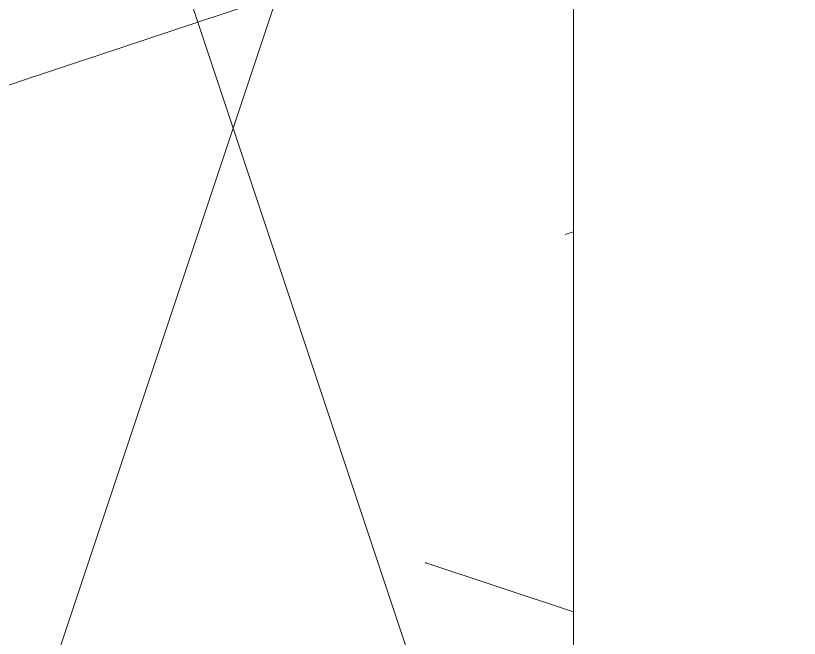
# Model space of a CAD drawing. Header units: inches. Extents: x -4110 to -1807, y 9775 to 11251.
# Drawn here: x -3519.022 to -3517.023, y 10017.827 to 10019.415 of the extents above; entities that cross this region are included whole.
import ezdxf

# ---------------------------------------------------------------- set-up
doc = ezdxf.new("R2010")
doc.units = ezdxf.units.IN
doc.header["$MEASUREMENT"] = 0
for name, color, linetype, lineweight in [('0-1', 7, 'Continuous', 5), ('A-WALL-4', 10, 'Continuous', 18), ('A-WALL-PATT-2', 253, 'Continuous', 9)]:
    doc.layers.add(name, color=color, linetype=linetype, lineweight=lineweight)
pattern_1 = [(161.57, (0.32, 0.32), (-2.560496185, -0.000537386), [0, -18.214, 2.022, 0]), (18.43, (-0.32, 0.32), (-2.560496185, 0.000537386), [0, -18.214, 2.022, 0]), (108.43, (0.32, 0.32), (1.27922091, -6.400876726), [6.07, -14.166]), (71.57, (-0.32, 0.32), (1.27922091, 6.400876726), [6.07, -14.166])]

# ---------------------------------------------------------------- blocks, each defined once
blk = doc.blocks.new('CTR - 1st Phase - Unit Layouts_rvt-1-ENLARGED RCP - 3RD FLOOR PLAN - WEST')
at = {"layer": 'A-WALL-PATT-2'}
h = blk.add_hatch(dxfattribs=at)
h.set_pattern_fill('FP_2', color=256, style=0, pattern_type=2)
h.set_pattern_definition(pattern_1)
h.paths.add_polyline_path([(-3522.4737, 9988.4394), (-3518.9737, 9988.4394), (-3518.9773, 10130.903), (-3522.4737, 10130.903), (-3522.4737, 10003.6064)], flags=0)
h = blk.add_hatch(dxfattribs=at)
h.set_pattern_fill('FP_2', color=256, style=0, pattern_type=2)
h.set_pattern_definition(pattern_1)
h.paths.add_polyline_path([(-3486.3487, 10016.8644), (-3484.4737, 10016.8644), (-3484.4737, 10020.3644), (-3486.3487, 10020.3644), (-3486.3487, 10017.8644)], flags=0)
h.paths.add_polyline_path([(-3518.3487, 10016.8644), (-3517.5987, 10016.8644), (-3517.5987, 10020.3644), (-3518.9737, 10020.3644), (-3518.9737, 10016.8644)], flags=0)
at = {"layer": 'A-WALL-4'}
for p, q in [((-3517.5987, 10020.3644), (-3517.5987, 10018.6144)), ((-3517.5987, 10018.6144), (-3517.5987, 10016.8644))]:
    blk.add_line(p, q, dxfattribs=at)

msp = doc.modelspace()

# ---------------------------------------------------------------- block references
at = {"layer": '0-1'}
msp.add_blockref('CTR - 1st Phase - Unit Layouts_rvt-1-ENLARGED RCP - 3RD FLOOR PLAN - WEST', (0, 0), dxfattribs=at)

doc.saveas('drawing.dxf')
